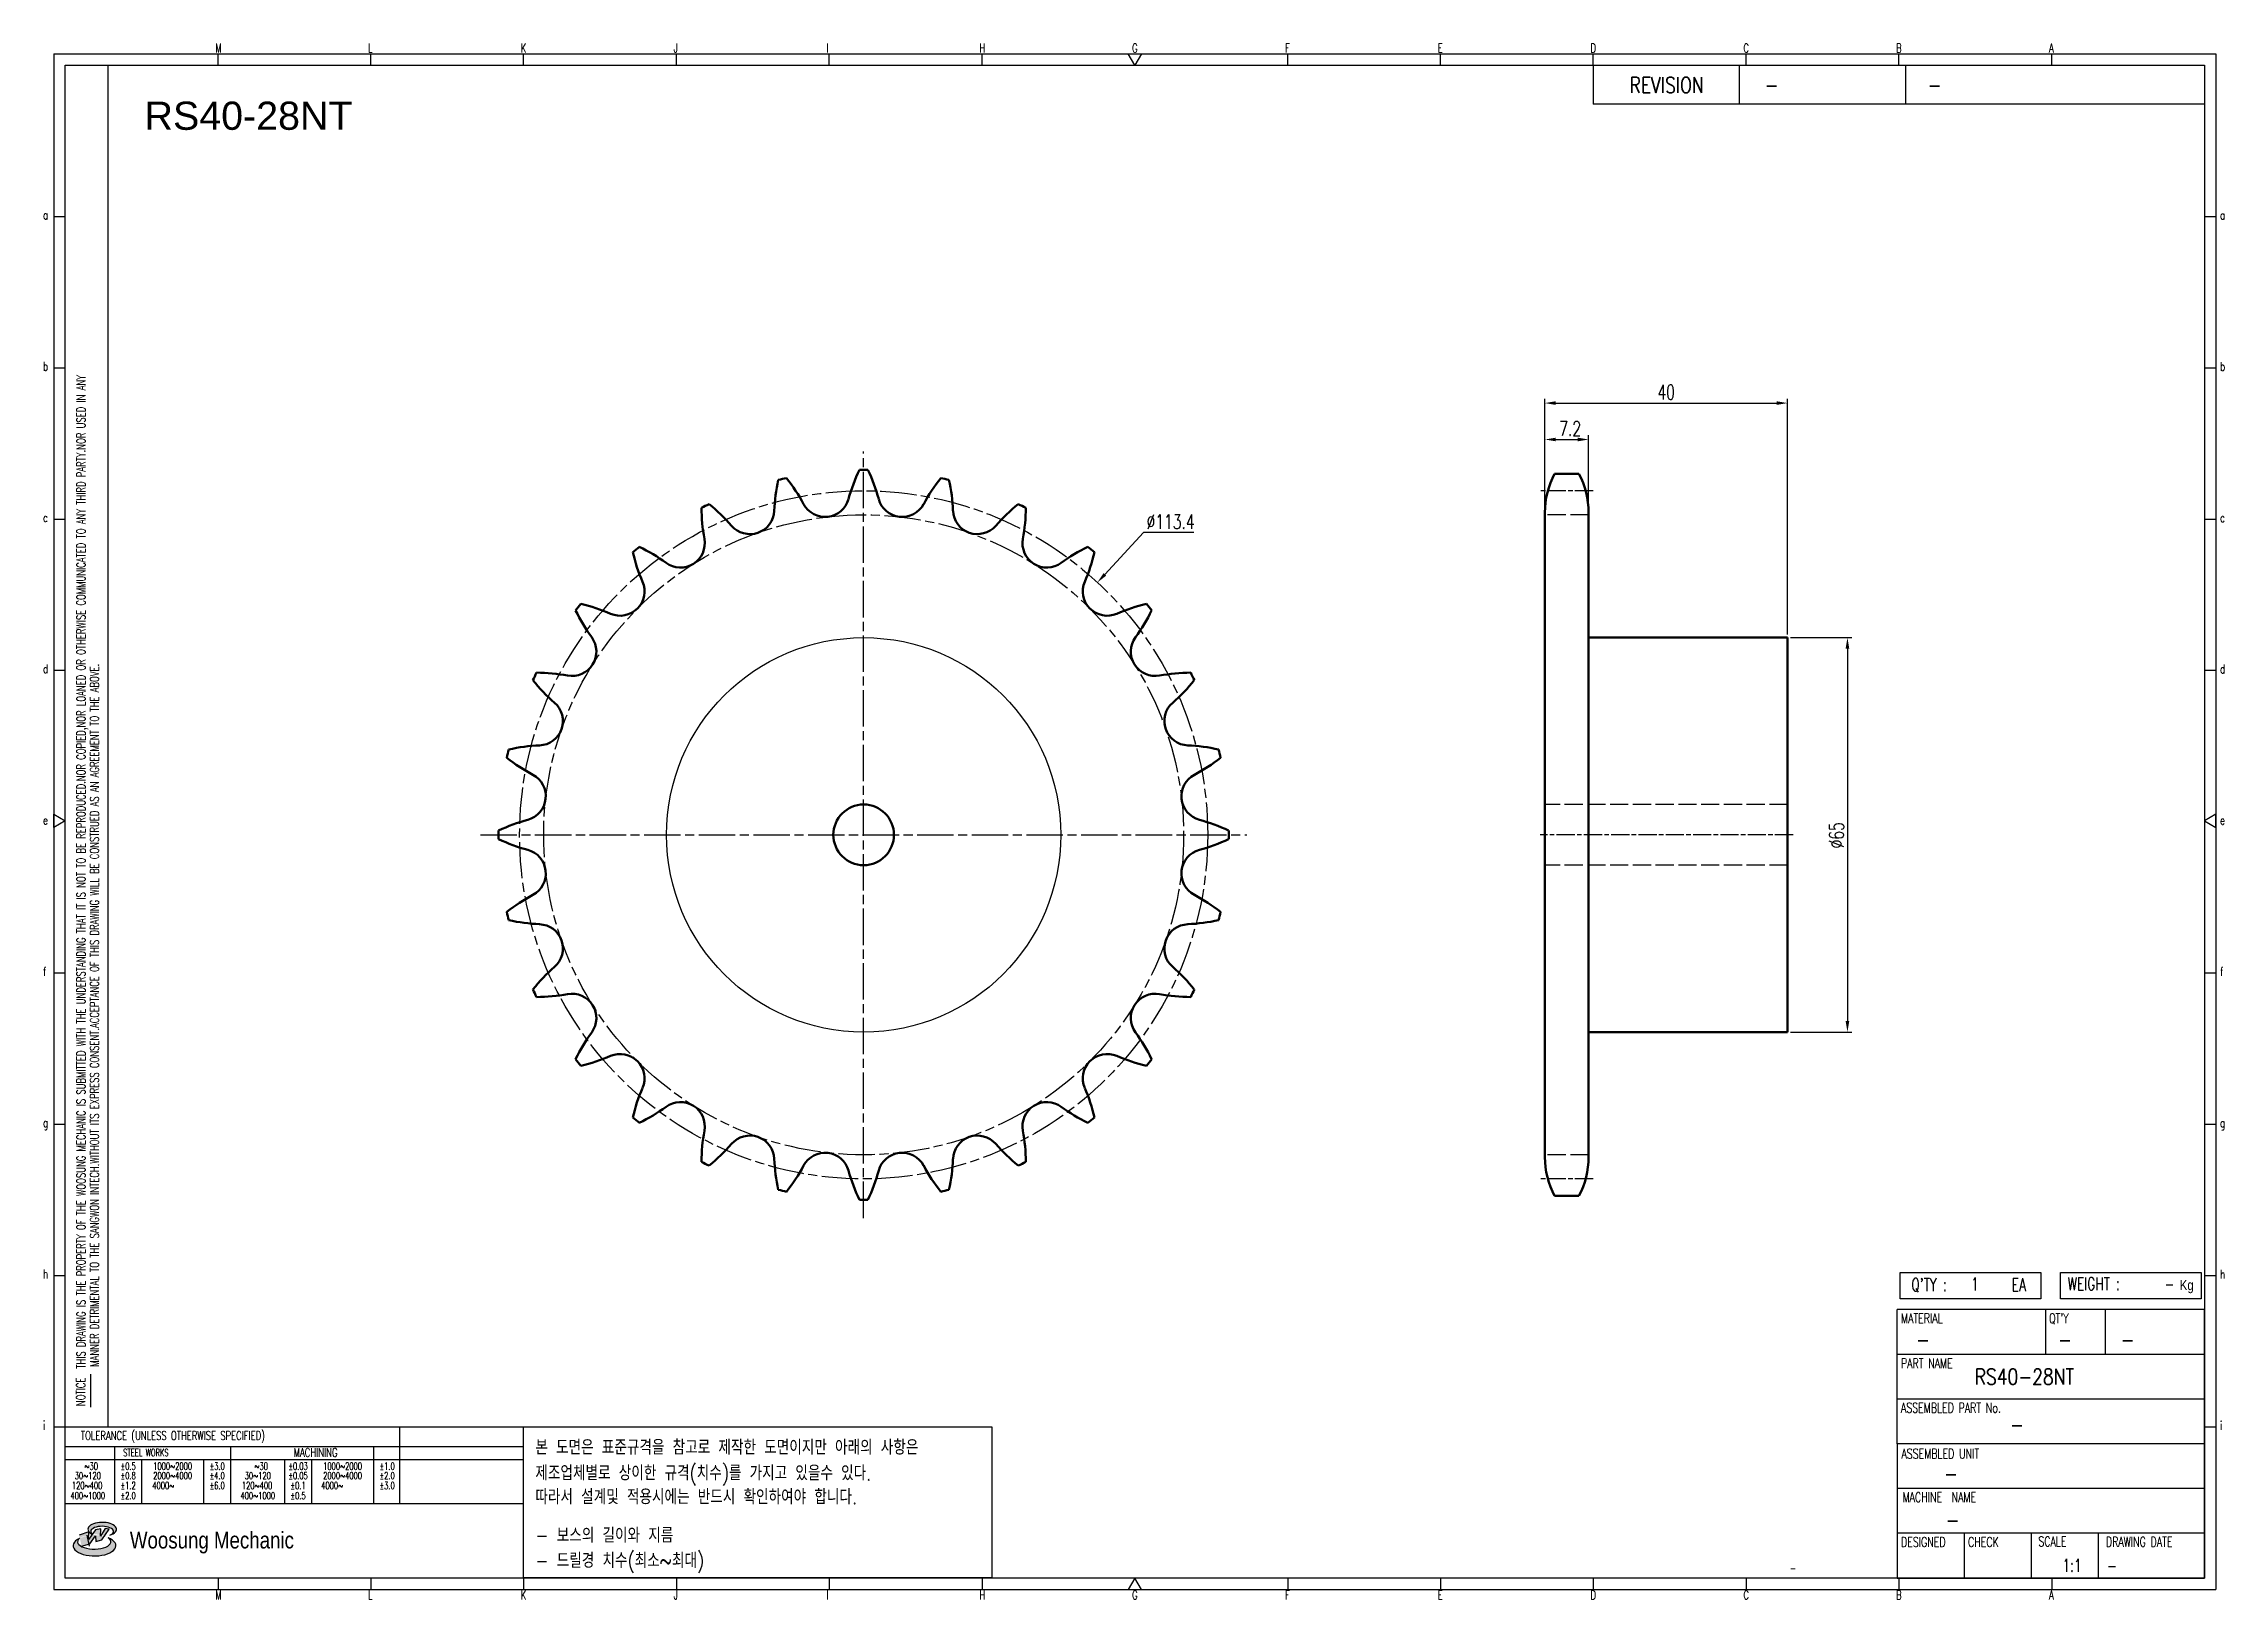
# Model space of a CAD drawing. Header units: millimetres. Extents: x -22172 to -21812, y 1083 to 1339.
import ezdxf
from ezdxf.enums import TextEntityAlignment as Align

# ---------------------------------------------------------------- set-up
doc = ezdxf.new("R2010")
doc.units = ezdxf.units.MM
for name, pattern in [('AM_ISO02W050', [7.5, 6, -1.5]), ('AM_ISO02W050x2', [3.75, 3, -0.75]), ('AM_ISO08W050', [18, 12, -1.5, 3, -1.5]), ('AM_ISO08W050x2', [9, 6, -0.75, 1.5, -0.75])]:
    doc.linetypes.add(name, pattern=pattern)
for name, color, linetype, lineweight in [('AM_0N', 7, 'Continuous', 50), ('AM_3N', 6, 'AM_ISO02W050', 25), ('AM_7', 4, 'AM_ISO08W050', 25), ('AM_7N', 4, 'AM_ISO08W050', 25)]:
    doc.layers.add(name, color=color, linetype=linetype, lineweight=lineweight)
for name, color, linetype in [('S-DIM', 7, 'Continuous'), ('TITLE', 7, 'Continuous'), ('도면레이아웃', 7, 'Continuous')]:
    doc.layers.add(name, color=color, linetype=linetype)
doc.styles.add('HAN', font='ROMANS.shx', dxfattribs={"width": 0.7, "bigfont": 'whgtxt.shx'})
doc.styles.add('HKD_ST2', font='romans.shx', dxfattribs={"width": 0.7, "height": 4, "bigfont": '@extfont2.shx'})
doc.styles.add('HSG', font='SIMPLEX.shx', dxfattribs={"width": 0.7, "bigfont": 'HSG.shx'})
doc.styles.add('ROMANS', font='romans.shx', dxfattribs={"width": 0.7, "bigfont": 'whgtxt.shx'})
doc.styles.add('SLDTEXTSTYLE4', font='arial.ttf', dxfattribs={"width": 0.8})
doc.styles.get("Standard").update_dxf_attribs({"font": 'arial.ttf'})
doc.dimstyles.new('APP3', dxfattribs={"dimtxt": 2.4, "dimasz": 1.8, "dimexe": 0.7, "dimexo": 0.5, "dimgap": 0.6, "dimtad": 1, "dimtoh": 1, "dimdec": 1, "dimrnd": 0.01, "dimzin": 9, "dimdsep": 46, "dimtxsty": 'HSG', "dimcen": 0, "dimclrd": 1, "dimclre": 1, "dimclrt": 256, "dimazin": 2, "dimtp": 1, "dimtm": 1, "dimtfac": 0.5, "dimtdec": 1, "dimtofl": 0, "dimtmove": 0, "dimatfit": 3, "dimfxl": 0, "dimtvp": 1, "dimtolj": 2, "dimlwd": -1, "dimlwe": -1, "dimarcsym": 0})
doc.dimstyles.new('APP3$0', dxfattribs={"dimtxt": 2.4, "dimasz": 1.8, "dimexe": 0.7, "dimexo": 0.5, "dimgap": 0.6, "dimtad": 1, "dimtoh": 1, "dimdec": 1, "dimrnd": 0.01, "dimzin": 9, "dimdsep": 46, "dimtxsty": 'HSG', "dimcen": 0, "dimclrd": 1, "dimclre": 1, "dimclrt": 256, "dimazin": 2, "dimtp": 1, "dimtm": 1, "dimtfac": 0.5, "dimtdec": 1, "dimtofl": 0, "dimtmove": 0, "dimatfit": 3, "dimfxl": 0, "dimtvp": 1, "dimtolj": 2, "dimlwd": -1, "dimlwe": -1, "dimarcsym": 0})

# ---------------------------------------------------------------- blocks, each defined once
blk = doc.blocks.new('SUYWSHJH')
at = {"layer": '도면레이아웃'}
h = blk.add_hatch(color=10, dxfattribs=at)
h.paths.add_polyline_path([(1.544, 35.177), (1.554, 34.966), (1.779, 35.034), (2.054, 35.422), (1.908, 35.446), (1.728, 35.167), (1.741, 35.439), (1.547, 35.405), (1.292, 35.041), (1.295, 35.33), (0.943, 35.208), (1.03, 34.8), (1.336, 34.885)])
edge = h.paths.add_edge_path()
edge.add_ellipse((1.795, 35.421), major_axis=(-0.53, 0), ratio=0.487785, start_angle=122.36065, end_angle=403.39574)
edge.add_line((1.411, 35.244), (1.419, 35.261))
edge.add_ellipse((1.798, 35.344), major_axis=(-0.423, 0), ratio=0.444396, start_angle=131.58977, end_angle=386.19408, ccw=False)
edge = h.paths.add_edge_path()
edge.add_ellipse((1.512, 34.815), major_axis=(-0.793, 0), ratio=0.480113, start_angle=314.67633, end_angle=590.85213)
edge.add_ellipse((1.501, 34.958), major_axis=(-0.62, 0), ratio=0.43311, start_angle=331.7024, end_angle=574.42495, ccw=False)
for p, q in [((0, 90.118), (80.15, 90.118)), ((0, 90.118), (0, 33.191)), ((6.089, 89.693), (6.089, 90.118)), ((11.753, 89.693), (11.753, 90.118)), ((17.418, 89.693), (17.418, 90.118)), ((23.082, 89.693), (23.082, 90.118)), ((28.746, 89.693), (28.746, 90.118)), ((34.411, 89.693), (34.411, 90.118)), ((45.739, 89.693), (45.739, 90.118)), ((51.404, 89.693), (51.404, 90.118)), ((57.068, 89.693), (57.068, 90.118)), ((62.732, 89.693), (62.732, 90.118)), ((68.397, 89.693), (68.397, 90.118)), ((74.061, 89.693), (74.061, 90.118)), ((80.15, 90.118), (80.15, 33.191)), ((0, 84.085), (0.425, 84.085)), ((79.725, 84.085), (80.15, 84.085)), ((0, 78.478), (0.425, 78.478)), ((79.725, 78.478), (80.15, 78.478)), ((0, 72.87), (0.425, 72.87)), ((79.725, 72.87), (80.15, 72.87)), ((0, 67.262), (0.425, 67.262)), ((79.725, 67.262), (80.15, 67.262)), ((0, 56.047), (0.425, 56.047)), ((79.725, 56.047), (80.15, 56.047)), ((0, 50.439), (0.425, 50.439)), ((79.725, 50.439), (80.15, 50.439)), ((0, 44.832), (0.425, 44.832)), ((79.725, 44.832), (80.15, 44.832)), ((1.377, 39.947), (1.377, 41.174)), ((0, 39.224), (0.425, 39.224)), ((79.725, 39.224), (80.15, 39.224)), ((0, 33.191), (80.15, 33.191)), ((6.089, 33.616), (6.089, 33.191)), ((11.753, 33.616), (11.753, 33.191)), ((17.418, 33.616), (17.418, 33.191)), ((23.082, 33.616), (23.082, 33.191)), ((28.746, 33.616), (28.746, 33.191)), ((34.411, 33.616), (34.411, 33.191)), ((45.739, 33.616), (45.739, 33.191)), ((51.404, 33.616), (51.404, 33.191)), ((57.068, 33.616), (57.068, 33.191)), ((62.732, 33.616), (62.732, 33.191)), ((68.397, 33.616), (68.397, 33.191)), ((74.061, 33.616), (74.061, 33.191))]:
    blk.add_line(p, q)
at = {"color": 2}
for p, q in [((2.017, 39.224), (2.017, 89.693)), ((0.425, 39.224), (17.418, 39.224)), ((12.816, 39.224), (12.816, 36.382)), ((17.418, 33.616), (17.418, 39.224)), ((0.425, 38.487), (17.418, 38.487)), ((0.425, 38.012), (17.418, 38.012)), ((2.257, 38.487), (2.257, 36.382)), ((3.257, 38.012), (3.257, 36.382)), ((5.557, 38.012), (5.557, 36.382)), ((6.557, 38.5), (6.557, 36.382)), ((8.557, 38.012), (8.557, 36.382)), ((9.557, 38.026), (9.557, 36.382)), ((11.857, 38.487), (11.857, 36.382)), ((0.425, 36.382), (17.418, 36.382))]:
    blk.add_line(p, q, dxfattribs=at)
at = {"color": 6, "ltscale": 0.5}
for p, q in [((57.068, 89.693), (57.068, 88.246)), ((62.47, 89.693), (62.47, 88.246)), ((68.635, 89.693), (68.635, 88.246)), ((79.725, 88.246), (57.068, 88.246)), ((68.336, 38.59), (68.336, 43.563)), ((79.725, 43.563), (68.336, 43.563)), ((73.827, 43.563), (73.827, 41.905)), ((76.037, 43.563), (76.037, 41.905)), ((79.725, 38.59), (79.725, 43.563)), ((79.725, 41.905), (68.336, 41.905)), ((79.725, 40.248), (68.336, 40.248)), ((68.336, 38.59), (68.336, 33.616)), ((79.725, 38.59), (68.336, 38.59)), ((79.725, 33.616), (79.725, 38.59)), ((79.725, 36.932), (68.336, 36.932)), ((79.725, 35.274), (68.336, 35.274)), ((70.822, 33.616), (70.822, 35.274)), ((73.309, 33.616), (73.309, 35.274)), ((75.796, 33.616), (75.796, 35.274)), ((68.336, 33.616), (79.725, 33.616))]:
    blk.add_line(p, q, dxfattribs=at)
for points in [[(40.075, 89.693), (39.83, 90.118), (40.32, 90.118)], [(0.425, 89.693), (79.725, 89.693), (79.725, 33.616), (0.425, 33.616)], [(0.425, 61.679), (0, 61.433), (0, 61.924)], [(79.725, 61.679), (80.15, 61.433), (80.15, 61.924)], [(40.075, 33.616), (39.83, 33.191), (40.32, 33.191)]]:
    blk.add_lwpolyline(points, close=True)
at = {"layer": 'TITLE', "color": 20}
for p, q in [((68.449, 43.961), (68.449, 44.936)), ((68.449, 44.936), (73.654, 44.936)), ((73.654, 44.936), (73.654, 43.961)), ((74.39, 43.961), (74.39, 44.936)), ((74.39, 44.936), (79.595, 44.936)), ((79.595, 44.936), (79.595, 43.961)), ((73.654, 43.961), (68.449, 43.961)), ((79.595, 43.961), (74.39, 43.961))]:
    blk.add_line(p, q, dxfattribs=at)
at = {"layer": '도면레이아웃'}
for p, q in [((1.295, 35.33), (0.943, 35.208)), ((1.03, 34.8), (1.336, 34.885)), ((1.224, 35.208), (1.311, 34.8)), ((1.224, 35.208), (1.224, 35.208)), ((1.547, 35.405), (1.292, 35.041)), ((1.292, 35.041), (1.295, 35.33)), ((1.336, 34.885), (1.544, 35.177)), ((1.419, 35.261), (1.411, 35.244)), ((1.544, 35.177), (1.554, 34.966)), ((1.741, 35.439), (1.547, 35.405)), ((1.554, 34.966), (1.779, 35.034)), ((1.908, 35.446), (1.728, 35.167)), ((1.728, 35.167), (1.741, 35.439)), ((1.779, 35.034), (2.054, 35.422)), ((2.054, 35.422), (1.908, 35.446))]:
    blk.add_line(p, q, dxfattribs=at)
for centre, major_axis, ratio, start_param, end_param in [((1.795, 35.421), (-0.53, 0), 0.487785, 2.135596, 7.040584), ((1.512, 34.815), (-0.793, 0), 0.480113, 5.492138, 10.312315), ((1.501, 34.958), (-0.62, 0), 0.43311, 5.789299, 10.025607), ((1.798, 35.344), (-0.423, 0), 0.444396, 2.296675, 6.740358)]:
    blk.add_ellipse(centre, major_axis=major_axis, ratio=ratio, start_param=start_param, end_param=end_param, dxfattribs=at)
at = {"color": 4, "style": 'HKD_ST2', "width": 0.7}
for s, p in [('M', (5.988, 90.164)), ('L', (11.652, 90.164)), ('K', (17.316, 90.164)), ('J', (22.981, 90.164)), ('I', (28.645, 90.164)), ('H', (34.309, 90.164)), ('G', (39.974, 90.164)), ('F', (45.638, 90.164)), ('E', (51.302, 90.164)), ('D', (56.967, 90.164)), ('C', (62.631, 90.164)), ('B', (68.295, 90.164)), ('A', (73.96, 90.164)), ('a', (-0.395, 83.976)), ('a', (80.305, 83.97)), ('b', (-0.395, 78.368)), ('b', (80.305, 78.362)), ('c', (-0.395, 72.76)), ('c', (80.305, 72.754)), ('d', (-0.395, 67.153)), ('d', (80.305, 67.147)), ('e', (-0.395, 61.545)), ('e', (80.305, 61.539)), ('f', (-0.395, 55.937)), ('f', (80.305, 55.931)), ('g', (-0.395, 50.33)), ('g', (80.305, 50.324)), ('h', (-0.395, 44.722)), ('h', (80.305, 44.716)), ('i', (-0.395, 39.114)), ('i', (80.305, 39.108)), ('M', (5.988, 32.824)), ('L', (11.652, 32.824)), ('K', (17.316, 32.824)), ('J', (22.981, 32.824)), ('I', (28.645, 32.824)), ('H', (34.309, 32.824)), ('G', (39.974, 32.824)), ('F', (45.638, 32.824)), ('E', (51.302, 32.824)), ('D', (56.967, 32.824)), ('C', (62.631, 32.824)), ('B', (68.295, 32.824)), ('A', (73.96, 32.824))]:
    blk.add_text(s, height=0.326, dxfattribs=at).set_placement(p)
for s, height, style, width, p in [('REVISION', 0.5806, 'HAN', 0.8, (58.415, 88.664)), ('-', 0.581, 'HAN', 0.8, (63.426, 88.664)), ('-', 0.581, 'HAN', 0.8, (69.468, 88.664)), ("Q'TY : ", 0.4746, 'HKD_ST2', 0.7, (68.857, 44.253)), ('1', 0.475, 'HKD_ST2', 0.7, (71.071, 44.275)), ('EA', 0.4746, 'HKD_ST2', 0.7, (72.578, 44.253)), ('WEIGHT : ', 0.4746, 'HKD_ST2', 0.7, (74.65, 44.286)), ('-', 0.581, 'HAN', 0.8, (69.029, 42.157)), ('-', 0.581, 'HAN', 0.8, (74.289, 42.157)), ('-', 0.581, 'HAN', 0.8, (76.623, 42.157)), ('-', 0.581, 'HAN', 0.8, (72.515, 39.013)), ('-', 0.581, 'HAN', 0.8, (70.067, 37.189)), ('-', 0.581, 'HAN', 0.8, (70.126, 35.48)), ('1:1', 0.4746, 'HKD_ST2', 0.7, (74.458, 33.848)), ('-', 0.475, 'HKD_ST2', 0.7, (76.112, 33.837))]:
    blk.add_text(s, height=height, dxfattribs=dict(style=style, width=width)).set_placement(p)
at = {"color": 6, "style": 'HKD_ST2', "width": 0.7}
for s, p in [(' THIS DRAWING IS THE PROPERTY OF THE WOOSUNG MECHANIC IS SUBMITTED WITH THE UNDERSTANDING THAT IT IS NOT TO BE REPRODUCED.NOR COPIED,NOR LOANED OR OTHERWISE COMMUNICATED TO ANY THIRD PARTY.NOR USED IN ANY', (1.173, 41.217)), ('MANNER DETRIMENTAL TO THE SANGWON INTECH.WITHOUT ITS EXPRESS CONSENT.ACCEPTANCE OF THIS DRAWING WILL BE CONSTRUED AS AN AGREEMENT TO THE ABOVE.', (1.672, 41.447))]:
    blk.add_text(s, height=0.326266, rotation=90, dxfattribs=at).set_placement(p)
at = {"style": 'HKD_ST2', "width": 0.7}
blk.add_text('-', height=0.475, dxfattribs=at).set_placement((78.613, 44.286), align=Align.RIGHT)
at = {"color": 4, "style": 'HKD_ST2', "width": 0.7}
for s, height, p in [('MATERIAL', 0.3651, (68.474, 43.425)), ("QT'Y", 0.3651, (73.965, 43.425)), ('PART NAME', 0.3651, (68.474, 41.756)), ('ASSEMBLED PART No.', 0.36511, (68.474, 40.109)), ('ASSEMBLED UNIT', 0.36511, (68.49, 38.408)), ('MACHINE  NAME', 0.36511, (68.532, 36.794)), ('DESIGNED', 0.3651, (68.474, 35.136)), ('CHECK', 0.3651, (70.961, 35.136)), ('SCALE', 0.3651, (73.566, 35.153)), ('DRAWING DATE', 0.36511, (76.071, 35.141))]:
    blk.add_text(s, height=height, dxfattribs=at).set_placement(p, align=Align.TOP_LEFT)
at = {"style": 'HKD_ST2', "width": 0.7}
blk.add_text('NOTICE', height=0.3263, rotation=90, dxfattribs=at).set_placement((1.163, 39.988))
for s, height, style, width, p in [('TOLERANCE (UNLESS OTHERWISE SPECIFIED)', 0.32627, 'HKD_ST2', 0.7, (4.417, 38.896)), ('-', 0.326, 'ROMANS', 0.65, (64.469, 33.975))]:
    blk.add_text(s, height=height, dxfattribs=dict(style=style, width=width)).set_placement(p, align=Align.MIDDLE_CENTER)
at = {"color": 4, "style": 'HKD_ST2', "width": 0.7}
for s, height, p in [('STEEL WORKS', 0.26101, (3.416, 38.268)), ('MACHINING', 0.3263, (9.707, 38.27)), ('%%P0.5', 0.261, (2.757, 37.762)), ('%%P0.8', 0.261, (2.757, 37.411)), ('%%P3.0', 0.261, (6.057, 37.762)), ('%%P4.0', 0.261, (6.057, 37.411)), ('%%P0.03', 0.261, (9.057, 37.762)), ('%%P0.05', 0.261, (9.057, 37.411)), ('%%P1.0', 0.261, (12.357, 37.762)), ('%%P2.0', 0.261, (12.357, 37.411)), ('%%P1.2', 0.261, (2.757, 37.045)), ('%%P2.0', 0.261, (2.757, 36.67)), ('%%P6.0', 0.261, (6.057, 37.045)), ('%%P0.1', 0.261, (9.057, 37.045)), ('%%P0.5', 0.261, (9.057, 36.67)), ('%%P3.0', 0.261, (12.357, 37.045))]:
    blk.add_text(s, height=height, dxfattribs=at).set_placement(p, align=Align.MIDDLE)
for s, height, p in [('30%%126120', 0.261, (1.263, 37.411)), ('%%12630', 0.261, (1.389, 37.762)), ('2000%%1264000', 0.26101, (4.407, 37.411)), ('1000%%1262000', 0.26101, (4.407, 37.762)), ('30%%126120', 0.261, (7.563, 37.411)), ('%%12630', 0.261, (7.689, 37.762)), ('2000%%1264000', 0.26101, (10.707, 37.411)), ('1000%%1262000', 0.26101, (10.707, 37.762)), ('400%%1261000', 0.26101, (1.263, 36.67)), ('120%%126400', 0.26101, (1.237, 37.045)), ('4000%%126', 0.261, (4.061, 37.045)), ('400%%1261000', 0.26101, (7.563, 36.67)), ('120%%126400', 0.26101, (7.537, 37.045)), ('4000%%126', 0.261, (10.321, 37.045))]:
    blk.add_text(s, height=height, dxfattribs=at).set_placement(p, align=Align.MIDDLE_CENTER)
at = {"color": 1, "style": 'SLDTEXTSTYLE4', "width": 0.8}
blk.add_text('Woosung Mechanic', height=0.61957, dxfattribs=at).set_placement((2.822, 34.711))
at = {"layer": 'TITLE', "width": 0.8}
blk.add_text('Kg', height=0.3789, dxfattribs=at).set_placement((78.807, 44.286))
blk = doc.blocks.new('*D233')
at = {"layer": 'Defpoints', "color": 0, "transparency": 16777216}
for p in [(-21998.16, 1250.2), (-22075.25, 1166.99)]:
    blk.add_point(p, dxfattribs=at)
at = {"layer": 'S-DIM', "color": 1, "transparency": 16777216}
for p, q in [((-21990.55, 1258.41), (-21996.94, 1251.52)), ((-21982.27, 1258.41), (-21990.55, 1258.41))]:
    blk.add_line(p, q, dxfattribs=at)
blk.add_solid([(-21997.16, 1251.72), (-21996.72, 1251.31), (-21998.16, 1250.2)], dxfattribs=at)
at = {"layer": 'S-DIM', "transparency": 16777216, "insert": (-21986.11, 1260.21), "char_height": 2.4, "attachment_point": 5, "style": 'HSG'}
blk.add_mtext('\\A2;∅113.4', dxfattribs=at)
blk = doc.blocks.new('*D234')
at = {"layer": 'Defpoints', "color": 0, "transparency": 16777216}
for p in [(-21917.22, 1273.75), (-21924.42, 1261.33), (-21917.22, 1261.33)]:
    blk.add_point(p, dxfattribs=at)
at = {"layer": 'S-DIM', "color": 1, "transparency": 16777216}
for p, q in [((-21924.42, 1261.83), (-21924.42, 1274.45)), ((-21922.62, 1273.75), (-21919.02, 1273.75)), ((-21917.22, 1261.83), (-21917.22, 1274.45))]:
    blk.add_line(p, q, dxfattribs=at)
for points in [[(-21922.62, 1274.05), (-21922.62, 1273.45), (-21924.42, 1273.75)], [(-21919.02, 1274.05), (-21919.02, 1273.45), (-21917.22, 1273.75)]]:
    blk.add_solid(points, dxfattribs=at)
at = {"layer": 'S-DIM', "transparency": 16777216, "insert": (-21920.25, 1275.55), "char_height": 2.4, "attachment_point": 5, "style": 'HSG'}
blk.add_mtext('\\A2;7.2', dxfattribs=at)
blk = doc.blocks.new('*D235')
at = {"layer": 'Defpoints', "color": 0, "transparency": 16777216}
for p in [(-21884.42, 1279.75), (-21924.42, 1261.33), (-21884.42, 1241.09)]:
    blk.add_point(p, dxfattribs=at)
at = {"layer": 'S-DIM', "color": 1, "transparency": 16777216}
for p, q in [((-21924.42, 1261.83), (-21924.42, 1280.45)), ((-21922.62, 1279.75), (-21886.22, 1279.75)), ((-21884.42, 1241.59), (-21884.42, 1280.45))]:
    blk.add_line(p, q, dxfattribs=at)
for points in [[(-21922.62, 1280.05), (-21922.62, 1279.45), (-21924.42, 1279.75)], [(-21886.22, 1280.05), (-21886.22, 1279.45), (-21884.42, 1279.75)]]:
    blk.add_solid(points, dxfattribs=at)
at = {"layer": 'S-DIM', "transparency": 16777216, "insert": (-21904.42, 1281.55), "char_height": 2.4, "attachment_point": 5, "style": 'HSG'}
blk.add_mtext('\\A2;40', dxfattribs=at)
blk = doc.blocks.new('*D236')
at = {"layer": 'Defpoints', "color": 0, "transparency": 16777216}
for p in [(-21884.42, 1241.09), (-21884.42, 1176.09), (-21874.55, 1176.09)]:
    blk.add_point(p, dxfattribs=at)
at = {"layer": 'S-DIM', "color": 1, "transparency": 16777216}
for p, q in [((-21883.92, 1241.09), (-21873.85, 1241.09)), ((-21874.55, 1239.29), (-21874.55, 1177.89)), ((-21883.92, 1176.09), (-21873.85, 1176.09))]:
    blk.add_line(p, q, dxfattribs=at)
for points in [[(-21874.85, 1239.29), (-21874.25, 1239.29), (-21874.55, 1241.09)], [(-21874.85, 1177.89), (-21874.25, 1177.89), (-21874.55, 1176.09)]]:
    blk.add_solid(points, dxfattribs=at)
at = {"layer": 'S-DIM', "transparency": 16777216, "insert": (-21876.35, 1208.51), "char_height": 2.4, "attachment_point": 5, "rotation": 90, "style": 'HSG'}
blk.add_mtext('\\A2;%%c65', dxfattribs=at)

msp = doc.modelspace()

# ---------------------------------------------------------------- linework, layer by layer
at = {"color": 4}
msp.add_lwpolyline([(-22092.74, 1111.04), (-22015.55, 1111.04), (-22015.55, 1086.11), (-22092.74, 1086.11)], close=True, dxfattribs=at)
msp.add_circle((-22036.7, 1208.59), 32.5)
at = {"layer": 'AM_0N'}
for p, q in [((-21922.81, 1268.11), (-21918.84, 1268.11)), ((-21924.42, 1261.71), (-21924.42, 1155.47)), ((-21917.22, 1261.71), (-21917.22, 1155.47)), ((-21917.22, 1241.09), (-21884.42, 1241.09)), ((-21884.42, 1241.09), (-21884.42, 1176.09)), ((-21917.22, 1176.09), (-21884.42, 1176.09)), ((-21922.81, 1149.07), (-21918.84, 1149.07))]:
    msp.add_line(p, q, dxfattribs=at)
msp.add_circle((-22036.7, 1208.59), 5, dxfattribs=at)
for centre, radius, start, end in [((-22022.84, 1260.84), 28.62, 167.3794, 177.6786), ((-22036.7, 1208.59), 60.17, 102.1953, 103.5189), ((-22071.86, 1249.65), 28.62, 28.0357, 38.3349), ((-22011.56, 1256.45), 28.62, 154.5223, 164.8214), ((-22036.7, 1208.59), 60.17, 89.3382, 90.6618), ((-22061.84, 1256.45), 28.62, 15.1786, 25.4777), ((-22001.54, 1249.65), 28.62, 141.6651, 151.9643), ((-22036.7, 1208.59), 60.17, 76.4811, 77.8047), ((-22050.57, 1260.84), 28.62, 2.3214, 12.6206), ((-21910.92, 1261.71), 13.5, 151.7009, 180), ((-21930.72, 1261.71), 13.5, 0, 28.2991), ((-22036.7, 1208.59), 60.17, 115.0525, 116.3761), ((-22034.81, 1262.62), 28.62, 180.2366, 190.5357), ((-22080.12, 1240.8), 28.62, 40.8929, 51.192), ((-22055.45, 1262.16), 4.01, 220.8929, 357.6786), ((-22043.06, 1264.99), 4.01, 208.0357, 344.8214), ((-22030.35, 1264.99), 4.01, 195.1786, 331.9643), ((-22017.96, 1262.16), 4.01, 182.3214, 319.1071), ((-21993.29, 1240.8), 28.62, 128.808, 139.1071), ((-22036.7, 1208.59), 60.17, 63.6239, 64.9475), ((-22038.59, 1262.62), 28.62, 349.4643, 359.7634), ((-22036.7, 1208.59), 60.17, 127.9096, 129.2332), ((-22046.88, 1261.68), 28.62, 193.0937, 203.3929), ((-22086.2, 1230.33), 28.62, 53.75, 64.0492), ((-22066.9, 1256.65), 4.01, 233.75, 10.5357), ((-22006.51, 1256.65), 4.01, 169.4643, 306.25), ((-21987.21, 1230.33), 28.62, 115.9508, 126.25), ((-22026.52, 1261.68), 28.62, 336.6071, 346.9063), ((-22036.7, 1208.59), 60.17, 50.7668, 52.0904), ((-22076.83, 1248.72), 4.01, 246.6071, 23.3929), ((-21996.57, 1248.72), 4.01, 156.6071, 293.3929), ((-22036.7, 1208.59), 60.17, 140.7668, 142.0904), ((-22058.44, 1258.09), 28.62, 205.9508, 216.25), ((-22089.79, 1218.77), 28.62, 66.6071, 76.9063), ((-21983.61, 1218.77), 28.62, 103.0937, 113.3929), ((-22014.97, 1258.09), 28.62, 323.75, 334.0492), ((-22036.7, 1208.59), 60.17, 37.9096, 39.2332), ((-22084.76, 1238.79), 4.01, 259.4643, 36.25), ((-21988.65, 1238.79), 4.01, 143.75, 280.5357), ((-22036.7, 1208.59), 60.17, 153.6239, 154.9475), ((-22068.91, 1252.01), 28.62, 218.808, 229.1071), ((-22090.73, 1206.7), 28.62, 79.4643, 89.7634), ((-21982.68, 1206.7), 28.62, 90.2366, 100.5357), ((-22004.5, 1252.01), 28.62, 310.8929, 321.192), ((-22036.7, 1208.59), 60.17, 25.0525, 26.3761), ((-22090.27, 1227.34), 4.01, 272.3214, 49.1071), ((-21983.13, 1227.34), 4.01, 130.8929, 267.6786), ((-22036.7, 1208.59), 60.17, 166.4811, 167.8047), ((-22088.95, 1194.73), 28.62, 92.3214, 102.6206), ((-21984.46, 1194.73), 28.62, 77.3794, 87.6786), ((-22036.7, 1208.59), 60.17, 12.1953, 13.5189), ((-22077.76, 1243.75), 28.62, 231.6651, 241.9643), ((-21995.64, 1243.75), 28.62, 298.0357, 308.3349), ((-22093.1, 1214.95), 4.01, 285.1786, 61.9643), ((-21980.31, 1214.95), 4.01, 118.0357, 254.8214), ((-22084.56, 1183.45), 28.62, 105.1786, 115.4777), ((-22036.7, 1208.59), 60.17, 179.3382, 180.6618), ((-22084.56, 1233.73), 28.62, 244.5223, 254.8214), ((-21988.85, 1183.45), 28.62, 64.5223, 74.8214), ((-21988.85, 1233.73), 28.62, 285.1786, 295.4777), ((-22036.7, 1208.59), 60.17, 359.3382, 0.6618), ((-22093.1, 1202.24), 4.01, 298.0357, 74.8214), ((-21980.31, 1202.24), 4.01, 105.1786, 241.9643), ((-22077.76, 1173.43), 28.62, 118.0357, 128.3349), ((-21995.64, 1173.43), 28.62, 51.6651, 61.9643), ((-22036.7, 1208.59), 60.17, 192.1953, 193.5189), ((-22088.95, 1222.46), 28.62, 257.3794, 267.6786), ((-22090.27, 1189.85), 4.01, 310.8929, 87.6786), ((-21983.13, 1189.85), 4.01, 92.3214, 229.1071), ((-21984.46, 1222.46), 28.62, 272.3214, 282.6206), ((-22036.7, 1208.59), 60.17, 346.4811, 347.8047), ((-22068.91, 1165.18), 28.62, 130.8929, 141.192), ((-22004.5, 1165.18), 28.62, 38.808, 49.1071), ((-22036.7, 1208.59), 60.17, 205.0525, 206.3761), ((-22036.7, 1208.59), 60.17, 333.6239, 334.9475), ((-22090.73, 1210.48), 28.62, 270.2366, 280.5357), ((-22084.76, 1178.4), 4.01, 323.75, 100.5357), ((-21988.65, 1178.4), 4.01, 79.4643, 216.25), ((-21982.68, 1210.48), 28.62, 259.4643, 269.7634), ((-22058.44, 1159.1), 28.62, 143.75, 154.0492), ((-22014.97, 1159.1), 28.62, 25.9508, 36.25), ((-22089.79, 1198.41), 28.62, 283.0937, 293.3929), ((-22076.83, 1168.46), 4.01, 336.6071, 113.3929), ((-21996.57, 1168.46), 4.01, 66.6071, 203.3929), ((-21983.61, 1198.41), 28.62, 246.6071, 256.9063), ((-22036.7, 1208.59), 60.17, 217.9096, 219.2332), ((-22036.7, 1208.59), 60.17, 320.7668, 322.0904), ((-22046.88, 1155.5), 28.62, 156.6071, 166.9063), ((-22026.52, 1155.5), 28.62, 13.0937, 23.3929), ((-22036.7, 1208.59), 60.17, 230.7668, 232.0904), ((-22086.2, 1186.86), 28.62, 295.9508, 306.25), ((-22066.9, 1160.54), 4.01, 349.4643, 126.25), ((-22006.51, 1160.54), 4.01, 53.75, 190.5357), ((-21987.21, 1186.86), 28.62, 233.75, 244.0492), ((-22036.7, 1208.59), 60.17, 307.9096, 309.2332), ((-22034.81, 1154.57), 28.62, 169.4643, 179.7634), ((-22080.12, 1176.39), 28.62, 308.808, 319.1071), ((-22055.45, 1155.02), 4.01, 2.3214, 139.1071), ((-22017.96, 1155.02), 4.01, 40.8929, 177.6786), ((-21993.29, 1176.39), 28.62, 220.8929, 231.192), ((-22038.59, 1154.57), 28.62, 0.2366, 10.5357), ((-22036.7, 1208.59), 60.17, 243.6239, 244.9475), ((-22022.84, 1156.35), 28.62, 182.3214, 192.6206), ((-22071.86, 1167.53), 28.62, 321.6651, 331.9643), ((-22043.06, 1152.2), 4.01, 15.1786, 151.9643), ((-22030.35, 1152.2), 4.01, 28.0357, 164.8214), ((-22001.54, 1167.53), 28.62, 208.0357, 218.3349), ((-22050.57, 1156.35), 28.62, 347.3794, 357.6786), ((-22036.7, 1208.59), 60.17, 295.0525, 296.3761), ((-21910.92, 1155.47), 13.5, 180, 208.2991), ((-21930.72, 1155.47), 13.5, 331.7009, 0), ((-22011.56, 1160.74), 28.62, 195.1786, 205.4777), ((-22061.84, 1160.74), 28.62, 334.5223, 344.8214), ((-22036.7, 1208.59), 60.17, 256.4811, 257.8047), ((-22036.7, 1208.59), 60.17, 269.3382, 270.6618), ((-22036.7, 1208.59), 60.17, 282.1953, 283.5189)]:
    msp.add_arc(centre, radius, start, end, dxfattribs=at)
at = {"layer": 'AM_3N', "linetype": 'AM_ISO02W050x2'}
for p, q in [((-21917.22, 1261.33), (-21924.42, 1261.33)), ((-21917.22, 1155.85), (-21924.42, 1155.85))]:
    msp.add_line(p, q, dxfattribs=at)
at = {"layer": 'AM_3N', "color": 2, "linetype": 'AM_ISO02W050x2'}
for p, q in [((-21884.42, 1213.59), (-21924.42, 1213.59)), ((-21884.42, 1203.59), (-21924.42, 1203.59))]:
    msp.add_line(p, q, dxfattribs=at)
at = {"layer": 'AM_7', "linetype": 'AM_ISO08W050x2'}
for radius in [56.71, 52.74]:
    msp.add_circle((-22036.7, 1208.59), radius, dxfattribs=at)
at = {"layer": 'AM_7N', "linetype": 'AM_ISO08W050x2'}
for p, q in [((-22036.7, 1145.43), (-22036.7, 1271.76)), ((-22099.87, 1208.59), (-21973.53, 1208.59))]:
    msp.add_line(p, q, dxfattribs=at)
at = {"layer": 'AM_7N', "linetype": 'AM_ISO08W050x2', "ltscale": 0.5}
for p, q in [((-21916.46, 1265.31), (-21925.19, 1265.31)), ((-21883.49, 1208.59), (-21925.19, 1208.59)), ((-21916.46, 1151.88), (-21925.19, 1151.88))]:
    msp.add_line(p, q, dxfattribs=at)

# ---------------------------------------------------------------- block references
at = {"xscale": 4.446485533803029, "yscale": 4.446485533803029, "zscale": 4.446485533803029}
msp.add_blockref('SUYWSHJH', (-22170.19, 936.63), dxfattribs=at)

# ---------------------------------------------------------------- texts
at = {"color": 2}
msp.add_text('RS40-28NT', height=4.646, dxfattribs=at).set_placement((-22155.22, 1324.79))
at = {"style": 'HAN', "width": 0.8}
msp.add_text('RS40-28NT', height=2.582, dxfattribs=at).set_placement((-21853.57, 1117.99))
at = {"color": 4, "style": 'HAN', "width": 0.8}
for s, p in [('본 도면은 표준규격을 참고로 제작한 도면이지만 아래의 사항은', (-22090.81, 1106.43)), ('제조업체별로 상이한 규격(치수)를 가지고 있을수 있다.', (-22090.81, 1102.19)), ('따라서 설계및 적용시에는 반드시 확인하여야 합니다.', (-22090.81, 1098.26)), ('- 보스의 길이와 지름', (-22090.81, 1091.93)), ('- 드릴경 치수(최소~최대)', (-22090.81, 1087.77))]:
    msp.add_text(s, height=2.4427, dxfattribs=at).set_placement(p)

# ---------------------------------------------------------------- dimensions: what is measured, and where the dimension line sits
at = {"layer": 'S-DIM'}
dim = msp.add_linear_dim(base=(-21884.42, 1279.75), p1=(-21924.42, 1261.33), p2=(-21884.42, 1241.09), dimstyle='APP3$0', dxfattribs=at)
dim.commit()
dim.dimension.update_dxf_attribs({"geometry": '*D235', "text_midpoint": (-21904.42, 1281.55)})
dim = msp.add_linear_dim(base=(-21917.22, 1273.75), p1=(-21924.42, 1261.33), p2=(-21917.22, 1261.33), dimstyle='APP3$0', dxfattribs=at)
dim.commit()
dim.dimension.update_dxf_attribs({"geometry": '*D234', "text_midpoint": (-21920.25, 1273.75), "dimtype": 160})
at = {"layer": 'S-DIM', "color": 3}
dim = msp.add_diameter_dim_2p(p1=(-22075.25, 1166.99), p2=(-21998.16, 1250.2), dimstyle='APP3', dxfattribs=at)
dim.commit()
dim.dimension.update_dxf_attribs({"geometry": '*D233', "text_midpoint": (-21986.11, 1258.41), "dimtype": 163})
at = {"layer": 'S-DIM'}
dim = msp.add_linear_dim(base=(-21874.55, 1176.09), p1=(-21884.42, 1241.09), p2=(-21884.42, 1176.09), angle=90, text='%%c<>', dimstyle='APP3$0', dxfattribs=at)
dim.commit()
dim.dimension.update_dxf_attribs({"geometry": '*D236', "text_midpoint": (-21874.55, 1208.51), "dimtype": 160})

doc.saveas('drawing.dxf')
